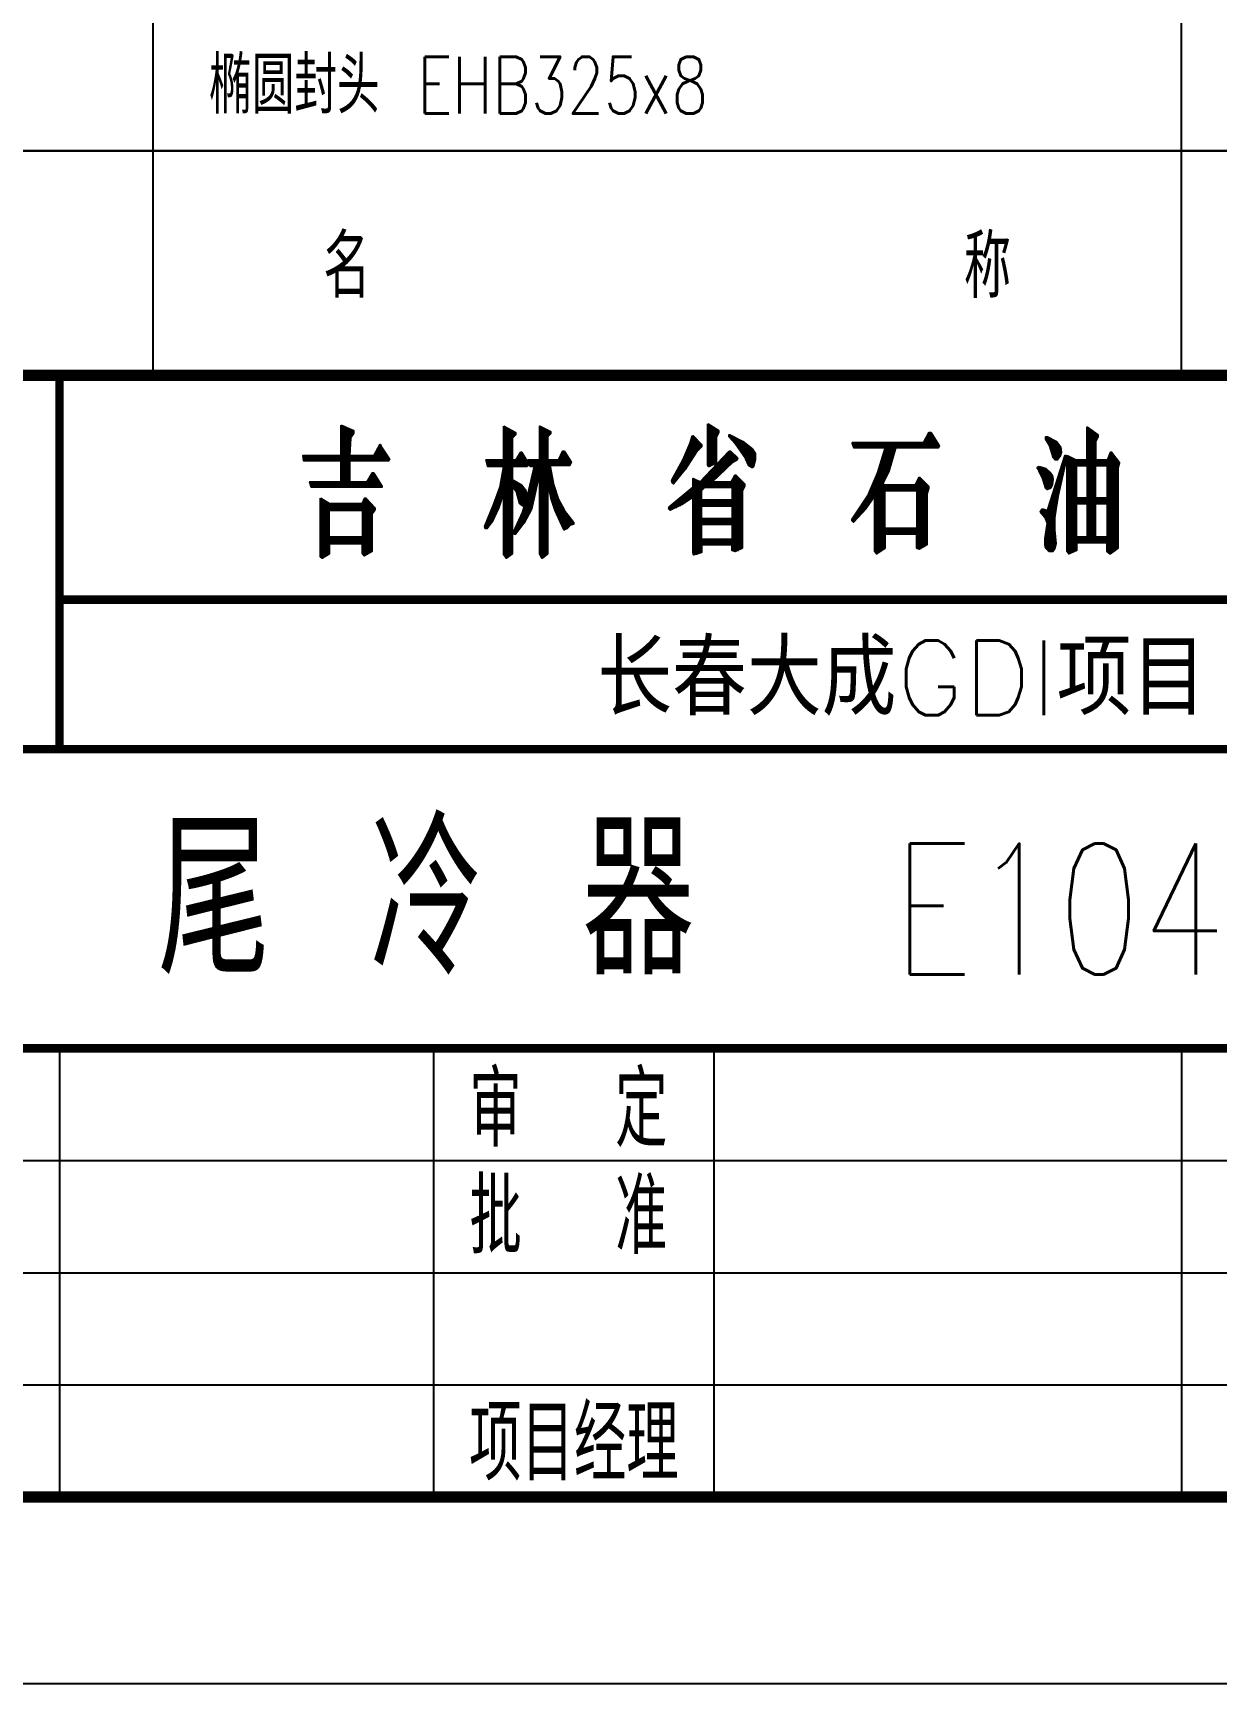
# Model space of a CAD drawing. Extents: x 2423 to 4272, y 1058 to 1658.
# Drawn here: x 3112.6 to 3175.9, y 1057.6 to 1145.9 of the extents above; entities that cross this region are included whole.
import ezdxf
from ezdxf.enums import TextEntityAlignment as Align

# ---------------------------------------------------------------- set-up
doc = ezdxf.new("R2010")
doc.units = 0
doc.header["$LTSCALE"] = 9
doc.header["$MEASUREMENT"] = 0
doc.layers.get('0').update_dxf_attribs({"linetype": 'CONTINUOUS'})
doc.layers.add('1', color=2, linetype='CONTINUOUS')
doc.layers.add('2', color=1, linetype='CONTINUOUS')
doc.styles.add('HZ', font='txt', dxfattribs={"width": 0.75, "bigfont": 'hztxt'})

# ---------------------------------------------------------------- blocks, each defined once
blk = doc.blocks.new('*X2')
at = {"color": 0}
for p, q in [((35204.5, -950), (35223.8, -950)), ((35204.5, -960), (35246.2, -960)), ((35204.5, -970), (35268.6, -970)), ((36074.2, -950), (36079.1, -950)), ((36074.2, -960), (36096.6, -960)), ((36074.2, -970), (36114.1, -970)), ((36266.1, -950), (36271.6, -950)), ((36266.1, -960), (36291.2, -960)), ((36266.1, -970), (36310.8, -970)), ((37164.5, -940), (37171.7, -940)), ((37164.5, -950), (37188.1, -950)), ((37164.5, -960), (37204.4, -960)), ((37164.5, -970), (37220.7, -970)), ((39193.9, -960), (39203.6, -960)), ((39193.9, -970), (39217.6, -970)), ((35204.5, -980), (35269.8, -980)), ((35204.5, -990), (35268.4, -990)), ((35204.5, -1000), (35261.4, -1000)), ((35204.5, -1010), (35254.4, -1010)), ((35204.5, -1020), (35253.1, -1020)), ((35204.5, -1030), (35252.6, -1030)), ((35204.5, -1040), (35252.2, -1040)), ((35204.5, -1050), (35251.8, -1050)), ((35410.7, -1050), (35415.2, -1050)), ((36074.2, -980), (36131.6, -980)), ((36074.2, -990), (36135.5, -990)), ((36074.2, -1000), (36129.7, -1000)), ((36074.2, -1010), (36120.4, -1010)), ((36074.2, -1020), (36119.1, -1020)), ((36074.2, -1030), (36119.1, -1030)), ((36074.2, -1040), (36119.1, -1040)), ((36074.2, -1050), (36119.1, -1050)), ((36266.1, -980), (36323.3, -980)), ((36266.1, -990), (36321.5, -990)), ((36266.1, -1000), (36312.1, -1000)), ((36266.1, -1010), (36307, -1010)), ((36266.1, -1020), (36307, -1020)), ((36266.1, -1030), (36307, -1030)), ((36266.1, -1040), (36307, -1040)), ((36266.1, -1050), (36307, -1050)), ((37066.6, -1050), (37131.8, -1050)), ((37070.7, -1040), (37125.6, -1040)), ((37073.7, -1030), (37116, -1030)), ((37076.7, -1020), (37106.4, -1020)), ((37079.7, -1010), (37096.8, -1010)), ((37082.7, -1000), (37087.1, -1000)), ((37164.5, -980), (37221.6, -980)), ((37164.5, -990), (37217.5, -990)), ((37164.5, -1000), (37212.3, -1000)), ((37164.5, -1010), (37209.4, -1010)), ((37164.5, -1020), (37209.4, -1020)), ((37164.5, -1030), (37209.4, -1030)), ((37164.5, -1040), (37209.4, -1040)), ((37164.5, -1050), (37209.4, -1050)), ((37278.8, -1000), (37295, -1000)), ((37282.9, -1010), (37314.8, -1010)), ((37292.3, -1020), (37334.7, -1020)), ((37301.6, -1030), (37353.6, -1030)), ((37310.9, -1040), (37365.6, -1040)), ((37318.1, -1050), (37377.6, -1050)), ((37938.4, -1040), (38393.9, -1040)), ((37942.6, -1050), (38400.3, -1050)), ((38322.6, -1030), (38387.5, -1030)), ((38328, -1020), (38381, -1020)), ((38333.5, -1010), (38374.6, -1010)), ((38338.9, -1000), (38368.2, -1000)), ((38344.4, -990), (38361.8, -990)), ((38973.4, -1010), (38990.9, -1010)), ((38975, -1020), (39011.9, -1020)), ((38980.8, -1030), (39031.3, -1030)), ((38986.7, -1040), (39038.3, -1040)), ((38992.5, -1050), (39045.3, -1050)), ((39193.9, -980), (39231.6, -980)), ((39193.9, -990), (39245.6, -990)), ((39193.9, -1000), (39251, -1000)), ((39193.9, -1010), (39248.7, -1010)), ((39193.9, -1020), (39243.4, -1020)), ((39193.9, -1030), (39238.8, -1030)), ((39193.9, -1040), (39238.8, -1040)), ((39193.9, -1050), (39238.8, -1050)), ((35001, -1110), (35453.9, -1110)), ((35002.4, -1120), (35460.3, -1120)), ((35003.8, -1130), (35459, -1130)), ((35204.5, -1060), (35251.3, -1060)), ((35204.5, -1070), (35250.9, -1070)), ((35204.5, -1080), (35250.5, -1080)), ((35204.5, -1090), (35250, -1090)), ((35204.5, -1100), (35249.6, -1100)), ((35204.5, -1140), (35249.4, -1140)), ((35382.7, -1100), (35447.5, -1100)), ((35388.3, -1090), (35441, -1090)), ((35393.9, -1080), (35434.6, -1080)), ((35399.5, -1070), (35428.2, -1070)), ((35405.1, -1060), (35421.8, -1060)), ((35980.7, -1130), (36194.7, -1130)), ((35983.1, -1140), (36433.4, -1140)), ((36074.2, -1060), (36119.1, -1060)), ((36074.2, -1070), (36119.1, -1070)), ((36074.2, -1080), (36119.1, -1080)), ((36074.2, -1090), (36119.1, -1090)), ((36074.2, -1100), (36119.1, -1100)), ((36074.2, -1110), (36119.1, -1110)), ((36074.2, -1120), (36119.1, -1120)), ((36144.4, -1120), (36188.5, -1120)), ((36150.4, -1110), (36182.3, -1110)), ((36156.4, -1100), (36176.1, -1100)), ((36162.4, -1090), (36169.9, -1090)), ((36204.2, -1130), (36427.4, -1130)), ((36266.1, -1060), (36307, -1060)), ((36266.1, -1070), (36307, -1070)), ((36266.1, -1080), (36307, -1080)), ((36266.1, -1090), (36307, -1090)), ((36266.1, -1100), (36307, -1100)), ((36266.1, -1110), (36307, -1110)), ((36266.1, -1120), (36307, -1120)), ((36371.7, -1120), (36421.1, -1120)), ((36376.1, -1110), (36414.8, -1110)), ((36380.5, -1100), (36408.5, -1100)), ((36384.8, -1090), (36402.2, -1090)), ((37027.2, -1140), (37068.6, -1140)), ((37032.7, -1130), (37075.1, -1130)), ((37037.2, -1120), (37081.7, -1120)), ((37041.4, -1110), (37088.2, -1110)), ((37045.6, -1100), (37094.8, -1100)), ((37049.8, -1090), (37101.4, -1090)), ((37054, -1080), (37110.3, -1080)), ((37058.2, -1070), (37120.1, -1070)), ((37062.4, -1060), (37129.9, -1060)), ((37164.5, -1060), (37209.4, -1060)), ((37164.5, -1070), (37209.4, -1070)), ((37164.5, -1080), (37209.4, -1080)), ((37164.5, -1090), (37209.4, -1090)), ((37164.5, -1100), (37209.4, -1100)), ((37164.5, -1110), (37209.4, -1110)), ((37164.5, -1120), (37209.4, -1120)), ((37164.5, -1130), (37209.4, -1130)), ((37164.5, -1140), (37209.4, -1140)), ((37223.1, -1140), (37298.9, -1140)), ((37232.6, -1130), (37316.2, -1130)), ((37242.1, -1120), (37322.4, -1120)), ((37251.6, -1110), (37317, -1110)), ((37261.1, -1100), (37306.5, -1100)), ((37270.6, -1090), (37296, -1090)), ((37325.1, -1060), (37389.6, -1060)), ((37332.1, -1070), (37401.5, -1070)), ((37339.1, -1080), (37408.5, -1080)), ((37346.1, -1090), (37415.5, -1090)), ((37353.1, -1100), (37417.6, -1100)), ((37360.1, -1110), (37417.6, -1110)), ((37367.1, -1120), (37417.6, -1120)), ((37372.3, -1130), (37417.2, -1130)), ((37376.9, -1140), (37414.8, -1140)), ((37946.8, -1060), (38399, -1060)), ((38092.7, -1140), (38146.1, -1140)), ((38095.7, -1130), (38149.1, -1130)), ((38098.8, -1120), (38152.1, -1120)), ((38101.8, -1110), (38155.1, -1110)), ((38104.9, -1100), (38158.1, -1100)), ((38107.9, -1090), (38161.1, -1090)), ((38111, -1080), (38164.1, -1080)), ((38114, -1070), (38167.1, -1070)), ((38996.1, -1060), (39051.2, -1060)), ((38999.1, -1070), (39052.6, -1070)), ((39002.1, -1080), (39054, -1080)), ((39005.1, -1090), (39054.1, -1090)), ((39008.5, -1100), (39050.6, -1100)), ((39012, -1110), (39047.1, -1110)), ((39016.7, -1120), (39040.3, -1120)), ((39064.4, -1140), (39078.3, -1140)), ((39067.5, -1130), (39080.5, -1130)), ((39070.6, -1120), (39082.8, -1120)), ((39073.8, -1110), (39081.4, -1110)), ((39087.7, -1110), (39097.9, -1110)), ((39087.7, -1120), (39117.1, -1120)), ((39087.7, -1130), (39357.8, -1130)), ((39087.7, -1140), (39365.4, -1140)), ((39193.9, -1060), (39238.8, -1060)), ((39193.9, -1070), (39238.8, -1070)), ((39193.9, -1080), (39238.8, -1080)), ((39193.9, -1090), (39238.8, -1090)), ((39193.9, -1100), (39238.8, -1100)), ((39193.9, -1110), (39238.8, -1110)), ((39193.9, -1120), (39238.8, -1120)), ((39307.3, -1120), (39350, -1120)), ((39311.3, -1110), (39342.3, -1110)), ((39315.3, -1100), (39334.5, -1100)), ((39319.3, -1090), (39326.7, -1090)), ((35204.5, -1150), (35249.4, -1150)), ((35204.5, -1160), (35249.4, -1160)), ((35204.5, -1170), (35249.4, -1170)), ((35204.5, -1180), (35249.4, -1180)), ((35204.5, -1190), (35249.4, -1190)), ((35204.5, -1200), (35249.4, -1200)), ((35204.5, -1210), (35249.4, -1210)), ((35204.5, -1220), (35249.4, -1220)), ((35204.5, -1230), (35249.4, -1230)), ((35352.3, -1230), (35396.5, -1230)), ((35358.4, -1220), (35390, -1220)), ((35364.5, -1210), (35383.6, -1210)), ((35370.7, -1200), (35377.2, -1200)), ((35985.4, -1150), (36428.7, -1150)), ((35987.7, -1160), (36198.8, -1160)), ((36061.9, -1230), (36119.1, -1230)), ((36063.7, -1220), (36119.1, -1220)), ((36065.6, -1210), (36119.1, -1210)), ((36067.4, -1200), (36119.1, -1200)), ((36069.2, -1190), (36119.1, -1190)), ((36071.1, -1180), (36119.1, -1180)), ((36072.9, -1170), (36119.1, -1170)), ((36213.9, -1160), (36319.7, -1160)), ((36222.5, -1230), (36257, -1230)), ((36224.8, -1220), (36259.1, -1220)), ((36227, -1210), (36261.2, -1210)), ((36229.3, -1200), (36263.3, -1200)), ((36231.5, -1190), (36265.4, -1190)), ((36233.7, -1180), (36323.6, -1180)), ((36236, -1170), (36321.7, -1170)), ((36266.1, -1190), (36325.6, -1190)), ((36266.1, -1200), (36327.5, -1200)), ((36266.1, -1210), (36329.5, -1210)), ((36266.1, -1220), (36331.4, -1220)), ((36266.1, -1230), (36333.4, -1230)), ((36977.4, -1230), (37002, -1230)), ((36983, -1220), (37010.1, -1220)), ((36988.5, -1210), (37018.2, -1210)), ((36994, -1200), (37026.2, -1200)), ((36999.5, -1190), (37034.3, -1190)), ((37005.1, -1180), (37042.3, -1180)), ((37010.6, -1170), (37048.9, -1170)), ((37016.1, -1160), (37055.4, -1160)), ((37021.7, -1150), (37062, -1150)), ((37086.9, -1230), (37092.7, -1230)), ((37137.6, -1230), (37204.4, -1230)), ((37147.1, -1220), (37214.9, -1220)), ((37156.6, -1210), (37225.4, -1210)), ((37164.5, -1150), (37200, -1150)), ((37166.1, -1200), (37235.9, -1200)), ((37168.4, -1160), (37179, -1160)), ((37175.6, -1190), (37246.4, -1190)), ((37185.1, -1180), (37256.9, -1180)), ((37194.6, -1170), (37267.4, -1170)), ((37204.1, -1160), (37277.9, -1160)), ((37213.6, -1150), (37288.4, -1150)), ((37299.6, -1230), (37335.1, -1230)), ((37305.5, -1220), (37325.4, -1220)), ((37311.3, -1210), (37315.8, -1210)), ((37381.6, -1150), (37412.5, -1150)), ((37388.9, -1160), (37410.2, -1160)), ((38060.9, -1230), (38111.8, -1230)), ((38065.3, -1220), (38116.5, -1220)), ((38069.8, -1210), (38121.2, -1210)), ((38074.2, -1200), (38125.8, -1200)), ((38077.5, -1190), (38130.5, -1190)), ((38080.5, -1180), (38134.1, -1180)), ((38083.6, -1170), (38137.1, -1170)), ((38086.6, -1160), (38140.1, -1160)), ((38089.7, -1150), (38143.1, -1150)), ((38291.2, -1230), (38307.9, -1230)), ((38928.5, -1170), (38958.5, -1170)), ((38932.2, -1180), (38978.9, -1180)), ((38938.4, -1190), (38989.4, -1190)), ((38943.4, -1200), (38999.2, -1200)), ((38948.4, -1210), (39006.1, -1210)), ((38953.4, -1220), (39007.8, -1220)), ((38957.8, -1230), (39009.6, -1230)), ((39036.1, -1230), (39057.9, -1230)), ((39039.2, -1220), (39060.2, -1220)), ((39042.4, -1210), (39062.4, -1210)), ((39045.5, -1200), (39064.7, -1200)), ((39048.6, -1190), (39066.9, -1190)), ((39051.8, -1180), (39069.2, -1180)), ((39054.9, -1170), (39071.5, -1170)), ((39058.1, -1160), (39073.7, -1160)), ((39061.2, -1150), (39076, -1150)), ((39087.7, -1150), (39364.1, -1150)), ((39087.7, -1160), (39136.7, -1160)), ((39087.7, -1170), (39136.7, -1170)), ((39087.7, -1180), (39136.7, -1180)), ((39087.7, -1190), (39136.7, -1190)), ((39087.7, -1200), (39136.7, -1200)), ((39087.7, -1210), (39136.7, -1210)), ((39087.7, -1220), (39136.7, -1220)), ((39087.7, -1230), (39136.7, -1230)), ((39193.9, -1160), (39238.8, -1160)), ((39193.9, -1170), (39238.8, -1170)), ((39193.9, -1180), (39238.8, -1180)), ((39193.9, -1190), (39238.8, -1190)), ((39193.9, -1200), (39238.8, -1200)), ((39193.9, -1210), (39238.8, -1210)), ((39193.9, -1220), (39238.8, -1220)), ((39193.9, -1230), (39238.8, -1230)), ((39300, -1160), (39361.3, -1160)), ((39300, -1170), (39358.5, -1170)), ((39300, -1180), (39357.2, -1180)), ((39300, -1190), (39357.2, -1190)), ((39300, -1200), (39357.2, -1200)), ((39300, -1210), (39357.2, -1210)), ((39300, -1220), (39357.2, -1220)), ((39300, -1230), (39357.2, -1230)), ((35038.5, -1250), (35409.3, -1250)), ((35041.3, -1260), (35415.7, -1260)), ((35044.1, -1270), (35420.9, -1270)), ((35204.5, -1240), (35249.4, -1240)), ((35346.2, -1240), (35402.9, -1240)), ((36037.6, -1320), (36066.8, -1320)), ((36041.1, -1310), (36070, -1310)), ((36044.6, -1300), (36073.3, -1300)), ((36048.1, -1290), (36119.1, -1290)), ((36051.6, -1280), (36119.1, -1280)), ((36054.5, -1270), (36119.1, -1270)), ((36056.3, -1260), (36164.4, -1260)), ((36058.2, -1250), (36147.6, -1250)), ((36060, -1240), (36130.8, -1240)), ((36074.2, -1300), (36119.1, -1300)), ((36074.2, -1310), (36119.1, -1310)), ((36074.2, -1320), (36119.1, -1320)), ((36120.5, -1270), (36174.9, -1270)), ((36127.5, -1280), (36183.7, -1280)), ((36134.5, -1290), (36189.6, -1290)), ((36141.5, -1300), (36191.9, -1300)), ((36145.6, -1310), (36194.2, -1310)), ((36148.4, -1320), (36196.6, -1320)), ((36201.7, -1320), (36237.7, -1320)), ((36204.5, -1310), (36240, -1310)), ((36206.9, -1300), (36242.3, -1300)), ((36209.1, -1290), (36244.4, -1290)), ((36211.3, -1280), (36246.5, -1280)), ((36213.6, -1270), (36248.6, -1270)), ((36215.8, -1260), (36250.7, -1260)), ((36218.1, -1250), (36252.8, -1250)), ((36220.3, -1240), (36254.9, -1240)), ((36266.1, -1240), (36307, -1240)), ((36266.1, -1250), (36307, -1250)), ((36266.1, -1260), (36307, -1260)), ((36266.1, -1270), (36307, -1270)), ((36266.1, -1280), (36307, -1280)), ((36266.1, -1290), (36307, -1290)), ((36266.1, -1300), (36307, -1300)), ((36266.1, -1310), (36307, -1310)), ((36266.1, -1320), (36307, -1320)), ((36307.2, -1240), (36335.3, -1240)), ((36309.4, -1250), (36337.2, -1250)), ((36311.6, -1260), (36339.2, -1260)), ((36313.8, -1270), (36342.1, -1270)), ((36315.9, -1280), (36345.4, -1280)), ((36318.1, -1290), (36348.6, -1290)), ((36320.3, -1300), (36351.8, -1300)), ((36322.5, -1310), (36355.1, -1310)), ((36324.7, -1320), (36358.3, -1320)), ((36972.9, -1240), (36993.9, -1240)), ((36976.4, -1250), (36985.9, -1250)), ((37031.3, -1320), (37131.8, -1320)), ((37043.3, -1310), (37131.8, -1310)), ((37055.4, -1300), (37131.8, -1300)), ((37067.4, -1290), (37133.1, -1290)), ((37079.5, -1280), (37142.4, -1280)), ((37086.9, -1240), (37113.7, -1240)), ((37086.9, -1250), (37354.3, -1250)), ((37086.9, -1260), (37360.5, -1260)), ((37086.9, -1270), (37359.4, -1270)), ((37128.1, -1240), (37193.9, -1240)), ((37293.8, -1240), (37344.7, -1240)), ((37295.1, -1280), (37354.2, -1280)), ((37295.1, -1290), (37348.9, -1290)), ((37295.1, -1300), (37348.2, -1300)), ((37295.1, -1310), (37348.2, -1310)), ((37295.1, -1320), (37348.2, -1320)), ((38018.6, -1320), (38111.8, -1320)), ((38025.3, -1310), (38111.8, -1310)), ((38030, -1300), (38111.8, -1300)), ((38034.4, -1290), (38341.7, -1290)), ((38038.8, -1280), (38344.5, -1280)), ((38043.2, -1270), (38344.5, -1270)), ((38047.6, -1260), (38107.1, -1260)), ((38052.1, -1250), (38102.5, -1250)), ((38056.5, -1240), (38107.2, -1240)), ((38276.2, -1260), (38336.8, -1260)), ((38281.2, -1250), (38327.2, -1250)), ((38283.3, -1300), (38338.9, -1300)), ((38283.3, -1310), (38336.4, -1310)), ((38283.3, -1320), (38336.4, -1320)), ((38286.2, -1240), (38317.5, -1240)), ((38960.6, -1240), (39009.1, -1240)), ((38963.4, -1250), (39007.7, -1250)), ((38966.5, -1260), (39006.3, -1260)), ((38970, -1270), (39002.4, -1270)), ((38973.8, -1280), (38997.1, -1280)), ((39007.8, -1320), (39037.8, -1320)), ((39010.9, -1310), (39039.8, -1310)), ((39014.1, -1300), (39042, -1300)), ((39017.2, -1290), (39044.3, -1290)), ((39020.4, -1280), (39046.6, -1280)), ((39023.5, -1270), (39048.8, -1270)), ((39026.6, -1260), (39051.1, -1260)), ((39029.8, -1250), (39053.4, -1250)), ((39032.9, -1240), (39055.6, -1240)), ((39087.7, -1240), (39136.7, -1240)), ((39087.7, -1250), (39136.7, -1250)), ((39087.7, -1260), (39136.7, -1260)), ((39087.7, -1270), (39136.7, -1270)), ((39087.7, -1280), (39136.7, -1280)), ((39087.7, -1290), (39136.7, -1290)), ((39087.7, -1300), (39136.7, -1300)), ((39087.7, -1310), (39136.7, -1310)), ((39087.7, -1320), (39136.7, -1320)), ((39193.9, -1240), (39238.8, -1240)), ((39193.9, -1250), (39238.8, -1250)), ((39193.9, -1260), (39238.8, -1260)), ((39193.9, -1270), (39238.8, -1270)), ((39193.9, -1280), (39238.8, -1280)), ((39193.9, -1290), (39238.8, -1290)), ((39193.9, -1300), (39238.8, -1300)), ((39193.9, -1310), (39238.8, -1310)), ((39193.9, -1320), (39238.8, -1320)), ((39300, -1240), (39357.2, -1240)), ((39300, -1250), (39357.2, -1250)), ((39300, -1260), (39357.2, -1260)), ((39300, -1270), (39357.2, -1270)), ((39300, -1280), (39357.2, -1280)), ((39300, -1290), (39357.2, -1290)), ((39300, -1300), (39357.2, -1300)), ((39300, -1310), (39357.2, -1310)), ((39300, -1320), (39357.2, -1320)), ((35094.2, -1340), (35106.2, -1340)), ((35094.2, -1350), (35121.6, -1350)), ((35094.2, -1360), (35137, -1360)), ((35094.2, -1370), (35370.4, -1370)), ((35094.2, -1380), (35379.7, -1380)), ((35094.2, -1390), (35384.1, -1390)), ((35094.2, -1400), (35139.1, -1400)), ((35094.2, -1410), (35139.1, -1410)), ((35318.8, -1400), (35381.6, -1400)), ((35318.8, -1410), (35374.6, -1410)), ((35319.4, -1360), (35361.1, -1360)), ((35323.6, -1350), (35351.7, -1350)), ((35327.8, -1340), (35342.4, -1340)), ((36003.1, -1410), (36033.4, -1410)), ((36007.3, -1400), (36038.2, -1400)), ((36011.5, -1390), (36043.1, -1390)), ((36015.7, -1380), (36047.2, -1380)), ((36019.9, -1370), (36050.4, -1370)), ((36023.6, -1360), (36053.7, -1360)), ((36027.1, -1350), (36057, -1350)), ((36030.6, -1340), (36060.2, -1340)), ((36034.1, -1330), (36063.5, -1330)), ((36074.2, -1330), (36119.1, -1330)), ((36074.2, -1340), (36119.1, -1340)), ((36074.2, -1350), (36119.1, -1350)), ((36074.2, -1360), (36119.1, -1360)), ((36074.2, -1370), (36119.1, -1370)), ((36074.2, -1380), (36119.1, -1380)), ((36074.2, -1390), (36119.1, -1390)), ((36074.2, -1400), (36119.1, -1400)), ((36074.2, -1410), (36119.1, -1410)), ((36151.2, -1330), (36196.7, -1330)), ((36154, -1340), (36195.9, -1340)), ((36156.8, -1350), (36191.7, -1350)), ((36159.6, -1360), (36187.5, -1360)), ((36172, -1370), (36180.5, -1370)), ((36175.4, -1410), (36210.7, -1410)), ((36178.6, -1400), (36216.1, -1400)), ((36181.5, -1390), (36221.3, -1390)), ((36184.4, -1380), (36223.7, -1380)), ((36187.3, -1370), (36226, -1370)), ((36190.1, -1360), (36228.3, -1360)), ((36193, -1350), (36230.7, -1350)), ((36195.9, -1340), (36233, -1340)), ((36198.8, -1330), (36235.3, -1330)), ((36266.1, -1330), (36307, -1330)), ((36266.1, -1340), (36307, -1340)), ((36266.1, -1350), (36307, -1350)), ((36266.1, -1360), (36307, -1360)), ((36266.1, -1370), (36307, -1370)), ((36266.1, -1380), (36307, -1380)), ((36266.1, -1390), (36307, -1390)), ((36266.1, -1400), (36307, -1400)), ((36266.1, -1410), (36307, -1410)), ((36326.9, -1330), (36361.5, -1330)), ((36329.8, -1340), (36365.2, -1340)), ((36333, -1350), (36370.8, -1350)), ((36336.2, -1360), (36376.4, -1360)), ((36339.4, -1370), (36382, -1370)), ((36342.6, -1380), (36387.6, -1380)), ((36345.8, -1390), (36393.2, -1390)), ((36349.5, -1400), (36399.6, -1400)), ((36354.1, -1410), (36407.2, -1410)), ((36956.4, -1390), (36977.8, -1390)), ((36959.9, -1380), (36998.8, -1380)), ((36971, -1370), (37019.8, -1370)), ((36983, -1360), (37036.4, -1360)), ((36995.1, -1350), (37051.4, -1350)), ((37007.2, -1340), (37066.4, -1340)), ((37019.2, -1330), (37081.4, -1330)), ((37086.9, -1330), (37131.8, -1330)), ((37086.9, -1340), (37131.8, -1340)), ((37086.9, -1350), (37348.2, -1350)), ((37086.9, -1360), (37348.2, -1360)), ((37086.9, -1370), (37348.2, -1370)), ((37086.9, -1380), (37131.8, -1380)), ((37086.9, -1390), (37131.8, -1390)), ((37086.9, -1400), (37131.8, -1400)), ((37086.9, -1410), (37131.8, -1410)), ((37295.1, -1330), (37348.2, -1330)), ((37295.1, -1340), (37348.2, -1340)), ((37295.1, -1380), (37348.2, -1380)), ((37295.1, -1390), (37348.2, -1390)), ((37295.1, -1400), (37348.2, -1400)), ((37295.1, -1410), (37348.2, -1410)), ((37958.3, -1410), (37991.5, -1410)), ((37965, -1400), (38000.9, -1400)), ((37971.7, -1390), (38010.1, -1390)), ((37978.4, -1380), (38017.1, -1380)), ((37985.1, -1370), (38024.1, -1370)), ((37991.8, -1360), (38031.1, -1360)), ((37998.5, -1350), (38038.1, -1350)), ((38005.2, -1340), (38045.1, -1340)), ((38011.9, -1330), (38052.1, -1330)), ((38058.7, -1330), (38111.8, -1330)), ((38058.7, -1340), (38111.8, -1340)), ((38058.7, -1350), (38111.8, -1350)), ((38058.7, -1360), (38111.8, -1360)), ((38058.7, -1370), (38111.8, -1370)), ((38058.7, -1380), (38111.8, -1380)), ((38058.7, -1390), (38111.8, -1390)), ((38058.7, -1400), (38111.8, -1400)), ((38058.7, -1410), (38111.8, -1410)), ((38283.3, -1330), (38336.4, -1330)), ((38283.3, -1340), (38336.4, -1340)), ((38283.3, -1350), (38336.4, -1350)), ((38283.3, -1360), (38336.4, -1360)), ((38283.3, -1370), (38336.4, -1370)), ((38283.3, -1380), (38336.4, -1380)), ((38283.3, -1390), (38336.4, -1390)), ((38283.3, -1400), (38336.4, -1400)), ((38283.3, -1410), (38336.4, -1410)), ((38946.3, -1400), (39024.8, -1400)), ((38947.5, -1410), (39023, -1410)), ((38985.8, -1390), (39026.5, -1390)), ((38988.9, -1380), (39028.2, -1380)), ((38992.1, -1370), (39029.8, -1370)), ((38995.2, -1360), (39031.4, -1360)), ((38998.4, -1350), (39033, -1350)), ((39001.5, -1340), (39034.6, -1340)), ((39004.6, -1330), (39036.2, -1330)), ((39087.7, -1330), (39136.7, -1330)), ((39087.7, -1340), (39357.2, -1340)), ((39087.7, -1350), (39357.2, -1350)), ((39087.7, -1360), (39357.2, -1360)), ((39087.7, -1370), (39136.7, -1370)), ((39087.7, -1380), (39136.7, -1380)), ((39087.7, -1390), (39136.7, -1390)), ((39087.7, -1400), (39136.7, -1400)), ((39087.7, -1410), (39136.7, -1410)), ((39193.9, -1330), (39238.8, -1330)), ((39193.9, -1370), (39238.8, -1370)), ((39193.9, -1380), (39238.8, -1380)), ((39193.9, -1390), (39238.8, -1390)), ((39193.9, -1400), (39238.8, -1400)), ((39193.9, -1410), (39238.8, -1410)), ((39300, -1330), (39357.2, -1330)), ((39300, -1370), (39357.2, -1370)), ((39300, -1380), (39357.2, -1380)), ((39300, -1390), (39357.2, -1390)), ((39300, -1400), (39357.2, -1400)), ((39300, -1410), (39357.2, -1410)), ((35094.2, -1420), (35139.1, -1420)), ((35094.2, -1430), (35139.1, -1430)), ((35094.2, -1440), (35139.1, -1440)), ((35094.2, -1450), (35139.1, -1450)), ((35094.2, -1460), (35139.1, -1460)), ((35094.2, -1470), (35139.1, -1470)), ((35094.2, -1480), (35139.1, -1480)), ((35094.2, -1490), (35139.1, -1490)), ((35094.2, -1500), (35139.1, -1500)), ((35318.8, -1420), (35367.8, -1420)), ((35318.8, -1430), (35367.8, -1430)), ((35318.8, -1440), (35367.8, -1440)), ((35318.8, -1450), (35367.8, -1450)), ((35318.8, -1460), (35367.8, -1460)), ((35318.8, -1470), (35367.8, -1470)), ((35318.8, -1480), (35367.8, -1480)), ((35318.8, -1490), (35367.8, -1490)), ((35318.8, -1500), (35367.8, -1500)), ((35973.7, -1480), (35995.3, -1480)), ((35974.3, -1490), (35988.3, -1490)), ((35977.9, -1470), (36002.3, -1470)), ((35982.1, -1460), (36009.1, -1460)), ((35986.3, -1450), (36014, -1450)), ((35990.5, -1440), (36018.8, -1440)), ((35994.7, -1430), (36023.7, -1430)), ((35998.9, -1420), (36028.5, -1420)), ((36074.2, -1420), (36119.1, -1420)), ((36074.2, -1430), (36119.1, -1430)), ((36074.2, -1440), (36119.1, -1440)), ((36074.2, -1450), (36119.1, -1450)), ((36074.2, -1460), (36119.1, -1460)), ((36074.2, -1470), (36119.1, -1470)), ((36074.2, -1480), (36119.1, -1480)), ((36074.2, -1490), (36119.1, -1490)), ((36074.2, -1500), (36119.1, -1500)), ((36133.4, -1500), (36154.5, -1500)), ((36138, -1490), (36162.2, -1490)), ((36142.7, -1480), (36169.9, -1480)), ((36147.4, -1470), (36177.6, -1470)), ((36152, -1460), (36183.8, -1460)), ((36156.7, -1450), (36189.2, -1450)), ((36161.4, -1440), (36194.6, -1440)), ((36166, -1430), (36200, -1430)), ((36170.7, -1420), (36205.3, -1420)), ((36266.1, -1420), (36307, -1420)), ((36266.1, -1430), (36307, -1430)), ((36266.1, -1440), (36307, -1440)), ((36266.1, -1450), (36307, -1450)), ((36266.1, -1460), (36307, -1460)), ((36266.1, -1470), (36307, -1470)), ((36266.1, -1480), (36307, -1480)), ((36266.1, -1490), (36307, -1490)), ((36266.1, -1500), (36307, -1500)), ((36358.8, -1420), (36414.8, -1420)), ((36363.5, -1430), (36422.5, -1430)), ((36368.1, -1440), (36430.1, -1440)), ((36372.8, -1450), (36437.7, -1450)), ((36377.5, -1460), (36445.4, -1460)), ((36382.1, -1470), (36445.8, -1470)), ((36386.8, -1480), (36427.6, -1480)), ((36391.5, -1490), (36418.3, -1490)), ((36396.1, -1500), (36400.6, -1500)), ((37086.9, -1420), (37131.8, -1420)), ((37086.9, -1430), (37131.8, -1430)), ((37086.9, -1440), (37131.8, -1440)), ((37086.9, -1450), (37348.2, -1450)), ((37086.9, -1460), (37348.2, -1460)), ((37086.9, -1470), (37348.2, -1470)), ((37086.9, -1480), (37131.8, -1480)), ((37086.9, -1490), (37131.8, -1490)), ((37086.9, -1500), (37131.8, -1500)), ((37295.1, -1420), (37348.2, -1420)), ((37295.1, -1430), (37348.2, -1430)), ((37295.1, -1440), (37348.2, -1440)), ((37295.1, -1480), (37348.2, -1480)), ((37295.1, -1490), (37348.2, -1490)), ((37295.1, -1500), (37348.2, -1500)), ((37936.2, -1450), (37954.2, -1450)), ((37938.2, -1440), (37963.5, -1440)), ((37943.6, -1460), (37944.9, -1460)), ((37944.9, -1430), (37972.9, -1430)), ((37951.6, -1420), (37982.2, -1420)), ((38058.7, -1420), (38111.8, -1420)), ((38058.7, -1430), (38111.8, -1430)), ((38058.7, -1440), (38111.8, -1440)), ((38058.7, -1450), (38111.8, -1450)), ((38058.7, -1460), (38111.8, -1460)), ((38058.7, -1470), (38111.8, -1470)), ((38058.7, -1480), (38111.8, -1480)), ((38058.7, -1490), (38111.8, -1490)), ((38058.7, -1500), (38336.4, -1500)), ((38283.3, -1420), (38336.4, -1420)), ((38283.3, -1430), (38336.4, -1430)), ((38283.3, -1440), (38336.4, -1440)), ((38283.3, -1450), (38336.4, -1450)), ((38283.3, -1460), (38336.4, -1460)), ((38283.3, -1470), (38336.4, -1470)), ((38283.3, -1480), (38336.4, -1480)), ((38283.3, -1490), (38336.4, -1490)), ((38954, -1420), (39021.3, -1420)), ((38962.4, -1430), (39019.5, -1430)), ((38970.8, -1440), (39018.3, -1440)), ((38975.8, -1450), (39018.3, -1450)), ((38976.5, -1500), (39018.3, -1500)), ((38978, -1490), (39018.3, -1490)), ((38979.3, -1460), (39018.3, -1460)), ((38979.5, -1480), (39018.3, -1480)), ((38981, -1470), (39018.3, -1470)), ((39087.7, -1420), (39136.7, -1420)), ((39087.7, -1430), (39136.7, -1430)), ((39087.7, -1440), (39136.7, -1440)), ((39087.7, -1450), (39136.7, -1450)), ((39087.7, -1460), (39136.7, -1460)), ((39087.7, -1470), (39136.7, -1470)), ((39087.7, -1480), (39136.7, -1480)), ((39087.7, -1490), (39136.7, -1490)), ((39087.7, -1500), (39136.7, -1500)), ((39193.9, -1420), (39238.8, -1420)), ((39193.9, -1430), (39238.8, -1430)), ((39193.9, -1440), (39238.8, -1440)), ((39193.9, -1450), (39238.8, -1450)), ((39193.9, -1460), (39238.8, -1460)), ((39193.9, -1470), (39238.8, -1470)), ((39193.9, -1480), (39238.8, -1480)), ((39193.9, -1490), (39238.8, -1490)), ((39193.9, -1500), (39238.8, -1500)), ((39300, -1420), (39357.2, -1420)), ((39300, -1430), (39357.2, -1430)), ((39300, -1440), (39357.2, -1440)), ((39300, -1450), (39357.2, -1450)), ((39300, -1460), (39357.2, -1460)), ((39300, -1470), (39357.2, -1470)), ((39300, -1480), (39357.2, -1480)), ((39300, -1490), (39357.2, -1490)), ((39300, -1500), (39357.2, -1500)), ((35094.2, -1510), (35139.1, -1510)), ((35094.2, -1520), (35139.1, -1520)), ((35094.2, -1530), (35139.1, -1530)), ((35094.2, -1540), (35139.1, -1540)), ((35094.2, -1550), (35367.8, -1550)), ((35094.2, -1560), (35367.8, -1560)), ((35094.2, -1570), (35367.8, -1570)), ((35094.2, -1580), (35139.1, -1580)), ((35318.8, -1510), (35367.8, -1510)), ((35318.8, -1520), (35367.8, -1520)), ((35318.8, -1530), (35367.8, -1530)), ((35318.8, -1540), (35367.8, -1540)), ((35318.8, -1580), (35367.8, -1580)), ((36074.2, -1510), (36119.1, -1510)), ((36074.2, -1520), (36119.1, -1520)), ((36074.2, -1530), (36119.1, -1530)), ((36074.2, -1540), (36119.1, -1540)), ((36074.2, -1550), (36119.1, -1550)), ((36074.2, -1560), (36119.1, -1560)), ((36074.2, -1570), (36119.1, -1570)), ((36074.2, -1580), (36119.1, -1580)), ((36128.7, -1510), (36146.8, -1510)), ((36129.7, -1520), (36139.1, -1520)), ((36266.1, -1510), (36307, -1510)), ((36266.1, -1520), (36307, -1520)), ((36266.1, -1530), (36307, -1530)), ((36266.1, -1540), (36307, -1540)), ((36266.1, -1550), (36307, -1550)), ((36266.1, -1560), (36307, -1560)), ((36266.1, -1570), (36307, -1570)), ((36266.1, -1580), (36307, -1580)), ((37086.9, -1510), (37131.8, -1510)), ((37086.9, -1520), (37131.8, -1520)), ((37086.9, -1530), (37131.8, -1530)), ((37086.9, -1540), (37131.8, -1540)), ((37086.9, -1550), (37131.8, -1550)), ((37086.9, -1560), (37348.2, -1560)), ((37086.9, -1570), (37348.2, -1570)), ((37086.9, -1580), (37348.2, -1580)), ((37295.1, -1510), (37348.2, -1510)), ((37295.1, -1520), (37348.2, -1520)), ((37295.1, -1530), (37348.2, -1530)), ((37295.1, -1540), (37348.2, -1540)), ((37295.1, -1550), (37348.2, -1550)), ((38058.7, -1510), (38336.4, -1510)), ((38058.7, -1520), (38336.4, -1520)), ((38058.7, -1530), (38111.8, -1530)), ((38058.7, -1540), (38111.8, -1540)), ((38058.7, -1550), (38111.8, -1550)), ((38058.7, -1560), (38111.8, -1560)), ((38058.7, -1570), (38111.8, -1570)), ((38058.7, -1580), (38111.8, -1580)), ((38283.3, -1530), (38336.4, -1530)), ((38283.3, -1540), (38336.4, -1540)), ((38283.3, -1550), (38336.4, -1550)), ((38283.3, -1560), (38336.4, -1560)), ((38283.3, -1570), (38336.4, -1570)), ((38283.3, -1580), (38336.4, -1580)), ((38969.3, -1550), (39023.5, -1550)), ((38969.3, -1560), (39024.6, -1560)), ((38969.3, -1570), (39025.7, -1570)), ((38969.3, -1580), (39025.7, -1580)), ((38970.5, -1540), (39022.4, -1540)), ((38972, -1530), (39021.4, -1530)), ((38973.5, -1520), (39020.3, -1520)), ((38975, -1510), (39019.2, -1510)), ((39087.7, -1510), (39136.7, -1510)), ((39087.7, -1520), (39136.7, -1520)), ((39087.7, -1530), (39136.7, -1530)), ((39087.7, -1540), (39136.7, -1540)), ((39087.7, -1550), (39357.2, -1550)), ((39087.7, -1560), (39357.2, -1560)), ((39087.7, -1570), (39357.2, -1570)), ((39087.7, -1580), (39136.7, -1580)), ((39193.9, -1510), (39238.8, -1510)), ((39193.9, -1520), (39238.8, -1520)), ((39193.9, -1530), (39238.8, -1530)), ((39193.9, -1540), (39238.8, -1540)), ((39300, -1510), (39357.2, -1510)), ((39300, -1520), (39357.2, -1520)), ((39300, -1530), (39357.2, -1530)), ((39300, -1540), (39357.2, -1540)), ((39300, -1580), (39357.2, -1580)), ((35094.2, -1590), (35139.1, -1590)), ((35094.2, -1600), (35139.1, -1600)), ((35094.2, -1610), (35139.1, -1610)), ((35094.2, -1620), (35139.1, -1620)), ((35094.2, -1630), (35138.7, -1630)), ((35094.2, -1640), (35122.9, -1640)), ((35098.1, -1650), (35107.2, -1650)), ((35318.8, -1590), (35367.8, -1590)), ((35318.8, -1600), (35367.8, -1600)), ((35318.8, -1610), (35367.8, -1610)), ((35318.8, -1620), (35364.4, -1620)), ((35319, -1630), (35346.9, -1630)), ((35326, -1640), (35329.4, -1640)), ((36074.2, -1590), (36119.1, -1590)), ((36074.2, -1600), (36119.1, -1600)), ((36074.2, -1610), (36119.1, -1610)), ((36074.2, -1620), (36119.1, -1620)), ((36074.2, -1630), (36118.7, -1630)), ((36077.3, -1640), (36104.7, -1640)), ((36084.3, -1650), (36090.7, -1650)), ((36266.1, -1590), (36307, -1590)), ((36266.1, -1600), (36307, -1600)), ((36266.1, -1610), (36307, -1610)), ((36266.1, -1620), (36307, -1620)), ((36266.3, -1630), (36306.6, -1630)), ((36271.5, -1640), (36294.3, -1640)), ((36276.8, -1650), (36282.1, -1650)), ((37086.9, -1590), (37131.8, -1590)), ((37086.9, -1600), (37131.8, -1600)), ((37086.9, -1610), (37131.8, -1610)), ((37086.9, -1620), (37131.8, -1620)), ((37089, -1630), (37110.4, -1630)), ((37295.1, -1590), (37348.2, -1590)), ((37295.1, -1600), (37348.2, -1600)), ((37295.1, -1610), (37328.3, -1610)), ((38058.7, -1590), (38111.8, -1590)), ((38058.7, -1600), (38111.8, -1600)), ((38058.7, -1610), (38097.2, -1610)), ((38060.1, -1620), (38081.8, -1620)), ((38283.3, -1590), (38324.2, -1590)), ((38283.3, -1600), (38306.7, -1600)), ((38970.9, -1590), (39022.9, -1590)), ((38973.2, -1600), (39020.1, -1600)), ((38982.2, -1610), (39015.8, -1610)), ((39087.7, -1590), (39136.7, -1590)), ((39087.7, -1600), (39136.7, -1600)), ((39087.7, -1610), (39136.7, -1610)), ((39089.1, -1620), (39118.5, -1620)), ((39300, -1590), (39357.2, -1590)), ((39300, -1600), (39357.2, -1600)), ((39300, -1610), (39344, -1610)), ((39302.8, -1620), (39330, -1620))]:
    blk.add_line(p, q, dxfattribs=at)

msp = doc.modelspace()

# ---------------------------------------------------------------- linework, layer by layer
at = {"layer": '1'}
for p, q in [((3119, 1139.552), (3119, 1223.552)), ((3174, 1139.552), (3174, 1223.552)), ((3074, 1139.552), (3254, 1139.552)), ((3254, 1139.552), (3074, 1139.552)), ((3119, 1127.552), (3119, 1139.552)), ((3174, 1127.552), (3174, 1139.552))]:
    msp.add_line(p, q, dxfattribs=at)
at = {"layer": '1', "color": 2}
for p, q in [((3114, 1091.78), (3114, 1067.552)), ((3134, 1091.78), (3134, 1067.552)), ((3149, 1091.78), (3149, 1067.552)), ((3174, 1091.78), (3174, 1067.552)), ((3074, 1085.552), (3254, 1085.552)), ((3074, 1079.552), (3254, 1079.552)), ((3074, 1073.552), (3194, 1073.552))]:
    msp.add_line(p, q, dxfattribs=at)
at = {"layer": '1'}
msp.add_lwpolyline([(2423, 1057.552), (2423, 1651.552), (3264, 1651.552), (3264, 1057.552)], close=True, dxfattribs=at)
at = {"layer": '1', "color": 2, "const_width": 0.45}
for points in [[(3114, 1107.552), (3114, 1127.552)], [(3254, 1115.552), (3114, 1115.552)], [(3254, 1107.552), (3074, 1107.552)], [(3254, 1091.552), (3074, 1091.552)]]:
    msp.add_lwpolyline(points, dxfattribs=at)
at = {"layer": '1', "color": 2}
for points in [[(3129.069, 1124.894), (3129.722, 1124.603), (3129.722, 1124.603), (3129.722, 1124.428), (3129.722, 1124.428), (3129.559, 1124.194), (3129.559, 1124.194), (3129.518, 1123.261), (3129.518, 1123.261), (3130.825, 1123.261), (3130.825, 1123.261), (3131.151, 1123.844), (3131.151, 1123.844), (3131.192, 1123.786), (3131.192, 1123.786), (3131.641, 1123.086), (3131.641, 1123.086), (3131.601, 1122.969), (3131.601, 1122.969), (3129.518, 1122.969), (3129.518, 1122.969), (3129.518, 1121.861), (3129.518, 1121.861), (3130.457, 1121.861), (3130.457, 1121.861), (3130.743, 1122.328), (3130.743, 1122.328), (3130.784, 1122.328), (3130.784, 1122.328), (3131.233, 1121.628), (3131.233, 1121.628), (3131.233, 1121.569), (3131.233, 1121.569), (3127.476, 1121.569), (3127.476, 1121.569), (3127.395, 1121.861), (3127.395, 1121.861), (3129.069, 1121.861), (3129.069, 1121.861), (3129.069, 1122.969), (3129.069, 1122.969), (3127.068, 1122.969), (3127.068, 1122.969), (3127.027, 1123.261), (3127.027, 1123.261), (3129.069, 1123.261), (3129.069, 1123.261), (3129.069, 1124.894)], [(3137.766, 1124.836), (3138.379, 1124.486), (3138.379, 1124.486), (3138.379, 1124.369), (3138.379, 1124.369), (3138.216, 1124.194), (3138.216, 1124.194), (3138.216, 1123.028), (3138.216, 1123.028), (3138.42, 1123.028), (3138.42, 1123.028), (3138.665, 1123.436), (3138.665, 1123.436), (3138.706, 1123.436), (3138.706, 1123.436), (3139.032, 1122.911), (3139.032, 1122.911), (3139.073, 1123.028), (3139.073, 1123.028), (3139.686, 1123.028), (3139.686, 1123.028), (3139.686, 1124.836), (3139.686, 1124.836), (3140.257, 1124.544), (3140.257, 1124.544), (3140.257, 1124.428), (3140.257, 1124.428), (3140.094, 1124.253), (3140.094, 1124.253), (3140.094, 1123.028), (3140.094, 1123.028), (3140.706, 1123.028), (3140.706, 1123.028), (3140.911, 1123.494), (3140.911, 1123.494), (3140.992, 1123.494), (3140.992, 1123.494), (3141.36, 1122.911), (3141.36, 1122.911), (3141.278, 1122.736), (3141.278, 1122.736), (3140.216, 1122.736), (3140.216, 1122.736), (3140.421, 1121.686), (3140.421, 1121.686), (3140.666, 1120.928), (3140.666, 1120.928), (3140.992, 1120.344), (3140.992, 1120.344), (3141.482, 1119.703), (3141.482, 1119.703), (3141.482, 1119.586), (3141.482, 1119.586), (3141.319, 1119.528), (3141.319, 1119.528), (3141.156, 1119.353), (3141.156, 1119.353), (3140.992, 1119.294), (3140.992, 1119.294), (3140.502, 1120.344), (3140.502, 1120.344), (3140.298, 1120.986), (3140.298, 1120.986), (3140.094, 1121.919), (3140.094, 1121.919), (3140.094, 1118.011), (3140.094, 1118.011), (3139.808, 1117.778), (3139.808, 1117.778), (3139.686, 1118.011), (3139.686, 1118.011), (3139.686, 1122.444), (3139.686, 1122.444), (3139.441, 1121.278), (3139.441, 1121.278), (3139.236, 1120.403), (3139.236, 1120.403), (3138.828, 1119.644), (3138.828, 1119.644), (3138.379, 1119.061), (3138.379, 1119.061), (3138.338, 1119.061), (3138.338, 1119.061), (3138.297, 1119.178), (3138.297, 1119.178), (3138.787, 1120.228), (3138.787, 1120.228), (3139.073, 1121.219), (3139.073, 1121.219), (3139.4, 1122.678), (3139.4, 1122.678), (3139.196, 1122.678), (3139.196, 1122.678), (3139.073, 1122.794), (3139.073, 1122.794), (3138.991, 1122.678), (3138.991, 1122.678), (3138.216, 1122.678), (3138.216, 1122.678), (3138.216, 1121.978), (3138.216, 1121.978), (3138.706, 1121.686), (3138.706, 1121.686), (3138.91, 1121.453), (3138.91, 1121.453), (3138.991, 1121.103), (3138.991, 1121.103), (3138.991, 1120.928), (3138.991, 1120.928), (3138.869, 1120.636), (3138.869, 1120.636), (3138.787, 1120.578), (3138.787, 1120.578), (3138.624, 1120.694), (3138.624, 1120.694), (3138.461, 1121.278), (3138.461, 1121.278), (3138.216, 1121.628), (3138.216, 1121.628), (3138.216, 1118.011), (3138.216, 1118.011), (3137.889, 1117.778), (3137.889, 1117.778), (3137.766, 1117.953), (3137.766, 1117.953), (3137.766, 1121.336), (3137.766, 1121.336), (3137.481, 1120.461), (3137.481, 1120.461), (3137.113, 1119.703), (3137.113, 1119.703), (3136.868, 1119.353), (3136.868, 1119.353), (3136.786, 1119.353), (3136.786, 1119.353), (3136.746, 1119.469), (3136.746, 1119.469), (3137.236, 1120.636), (3137.236, 1120.636), (3137.562, 1121.569), (3137.562, 1121.569), (3137.766, 1122.678), (3137.766, 1122.678), (3136.909, 1122.678), (3136.909, 1122.678), (3136.827, 1123.028), (3136.827, 1123.028), (3137.766, 1123.028), (3137.766, 1123.028), (3137.766, 1124.836)], [(3147.852, 1124.311), (3147.893, 1124.311), (3147.893, 1124.311), (3148.342, 1123.844), (3148.342, 1123.844), (3148.342, 1123.728), (3148.342, 1123.728), (3148.056, 1123.436), (3148.056, 1123.436), (3147.444, 1122.503), (3147.444, 1122.503), (3146.831, 1121.744), (3146.831, 1121.744), (3146.791, 1121.803), (3146.791, 1121.803), (3146.75, 1121.919), (3146.75, 1121.919), (3147.362, 1123.028), (3147.362, 1123.028), (3147.73, 1123.903), (3147.73, 1123.903), (3147.852, 1124.311)], [(3148.669, 1124.953), (3149.241, 1124.603), (3149.241, 1124.603), (3149.241, 1124.486), (3149.241, 1124.486), (3149.118, 1124.253), (3149.118, 1124.253), (3149.118, 1122.853), (3149.118, 1122.853), (3148.751, 1122.678), (3148.751, 1122.678), (3148.669, 1122.736), (3148.669, 1122.736), (3148.669, 1124.953)], [(3149.853, 1124.369), (3150.547, 1124.019), (3150.547, 1124.019), (3151.037, 1123.611), (3151.037, 1123.611), (3151.201, 1123.378), (3151.201, 1123.378), (3151.201, 1123.028), (3151.201, 1123.028), (3151.119, 1122.678), (3151.119, 1122.678), (3151.037, 1122.619), (3151.037, 1122.619), (3150.874, 1122.736), (3150.874, 1122.736), (3150.711, 1123.086), (3150.711, 1123.086), (3150.139, 1123.903), (3150.139, 1123.903), (3149.812, 1124.253), (3149.812, 1124.253), (3149.812, 1124.369), (3149.812, 1124.369), (3149.853, 1124.369)], [(3156.386, 1123.961), (3160.225, 1123.961), (3160.225, 1123.961), (3160.511, 1124.486), (3160.511, 1124.486), (3160.592, 1124.486), (3160.592, 1124.486), (3161.041, 1123.786), (3161.041, 1123.786), (3161.001, 1123.669), (3161.001, 1123.669), (3158.714, 1123.669), (3158.714, 1123.669), (3158.346, 1122.444), (3158.346, 1122.444), (3158.02, 1121.744), (3158.02, 1121.744), (3158.142, 1121.686), (3158.142, 1121.686), (3159.776, 1121.686), (3159.776, 1121.686), (3159.98, 1122.094), (3159.98, 1122.094), (3160.021, 1122.094), (3160.021, 1122.094), (3160.47, 1121.628), (3160.47, 1121.628), (3160.47, 1121.511), (3160.47, 1121.511), (3160.388, 1121.219), (3160.388, 1121.219), (3160.388, 1118.478), (3160.388, 1118.478), (3159.98, 1118.244), (3159.98, 1118.244), (3159.857, 1118.303), (3159.857, 1118.303), (3159.857, 1119.061), (3159.857, 1119.061), (3158.142, 1119.061), (3158.142, 1119.061), (3158.142, 1118.303), (3158.142, 1118.303), (3157.693, 1118.011), (3157.693, 1118.011), (3157.611, 1118.128), (3157.611, 1118.128), (3157.611, 1121.103), (3157.611, 1121.103), (3157.121, 1120.403), (3157.121, 1120.403), (3156.468, 1119.703), (3156.468, 1119.703), (3156.386, 1119.761), (3156.386, 1119.761), (3156.386, 1119.878), (3156.386, 1119.878), (3157.285, 1121.219), (3157.285, 1121.219), (3157.775, 1122.328), (3157.775, 1122.328), (3158.183, 1123.669), (3158.183, 1123.669), (3156.509, 1123.669), (3156.509, 1123.669), (3156.386, 1123.961)], [(3166.84, 1124.253), (3167.33, 1124.019), (3167.33, 1124.019), (3167.452, 1123.844), (3167.452, 1123.844), (3167.534, 1123.728), (3167.534, 1123.728), (3167.575, 1123.436), (3167.575, 1123.436), (3167.493, 1123.203), (3167.493, 1123.203), (3167.371, 1123.028), (3167.371, 1123.028), (3167.248, 1123.028), (3167.248, 1123.028), (3167.166, 1123.144), (3167.166, 1123.144), (3167.085, 1123.378), (3167.085, 1123.378), (3166.962, 1123.786), (3166.962, 1123.786), (3166.758, 1124.136), (3166.758, 1124.136), (3166.758, 1124.253), (3166.758, 1124.253), (3166.84, 1124.253)], [(3167.901, 1123.261), (3168.351, 1123.028), (3168.351, 1123.028), (3168.963, 1123.028), (3168.963, 1123.028), (3168.963, 1124.778), (3168.963, 1124.778), (3169.535, 1124.369), (3169.535, 1124.369), (3169.535, 1124.253), (3169.535, 1124.253), (3169.412, 1124.019), (3169.412, 1124.019), (3169.412, 1123.028), (3169.412, 1123.028), (3170.066, 1123.028), (3170.066, 1123.028), (3170.229, 1123.436), (3170.229, 1123.436), (3170.27, 1123.436), (3170.27, 1123.436), (3170.678, 1122.911), (3170.678, 1122.911), (3170.678, 1122.853), (3170.678, 1122.853), (3170.596, 1122.561), (3170.596, 1122.561), (3170.596, 1118.303), (3170.596, 1118.303), (3170.188, 1118.011), (3170.188, 1118.011), (3170.025, 1118.128), (3170.025, 1118.128), (3170.025, 1118.594), (3170.025, 1118.594), (3168.391, 1118.594), (3168.391, 1118.594), (3168.391, 1118.186), (3168.391, 1118.186), (3167.983, 1118.011), (3167.983, 1118.011), (3167.901, 1118.128), (3167.901, 1118.128), (3167.901, 1123.261)], [(3149.812, 1123.494), (3149.894, 1123.494), (3149.894, 1123.494), (3150.261, 1123.144), (3150.261, 1123.144), (3150.221, 1123.028), (3150.221, 1123.028), (3150.016, 1122.911), (3150.016, 1122.911), (3148.914, 1121.861), (3148.914, 1121.861), (3149.935, 1121.861), (3149.935, 1121.861), (3150.139, 1122.211), (3150.139, 1122.211), (3150.18, 1122.211), (3150.18, 1122.211), (3150.629, 1121.744), (3150.629, 1121.744), (3150.629, 1121.628), (3150.629, 1121.628), (3150.506, 1121.394), (3150.506, 1121.394), (3150.506, 1118.303), (3150.506, 1118.303), (3150.139, 1118.128), (3150.139, 1118.128), (3149.976, 1118.186), (3149.976, 1118.186), (3149.976, 1118.478), (3149.976, 1118.478), (3148.342, 1118.478), (3148.342, 1118.478), (3148.342, 1118.069), (3148.342, 1118.069), (3147.934, 1117.953), (3147.934, 1117.953), (3147.893, 1118.069), (3147.893, 1118.069), (3147.893, 1121.044), (3147.893, 1121.044), (3147.281, 1120.636), (3147.281, 1120.636), (3146.668, 1120.344), (3146.668, 1120.344), (3146.586, 1120.403), (3146.586, 1120.403), (3146.627, 1120.519), (3146.627, 1120.519), (3147.893, 1121.569), (3147.893, 1121.569), (3147.893, 1122.036), (3147.893, 1122.036), (3148.261, 1121.861), (3148.261, 1121.861), (3149.812, 1123.494)], [(3166.391, 1122.678), (3166.758, 1122.561), (3166.758, 1122.561), (3167.003, 1122.328), (3167.003, 1122.328), (3167.085, 1122.211), (3167.085, 1122.211), (3167.126, 1121.978), (3167.126, 1121.978), (3167.085, 1121.686), (3167.085, 1121.686), (3167.003, 1121.511), (3167.003, 1121.511), (3166.84, 1121.453), (3166.84, 1121.453), (3166.758, 1121.511), (3166.758, 1121.511), (3166.676, 1121.744), (3166.676, 1121.744), (3166.595, 1122.036), (3166.595, 1122.036), (3166.391, 1122.444), (3166.391, 1122.444), (3166.309, 1122.561), (3166.309, 1122.561), (3166.309, 1122.619), (3166.309, 1122.619), (3166.391, 1122.678)], [(3166.554, 1120.403), (3166.799, 1120.344), (3166.799, 1120.344), (3166.881, 1120.403), (3166.881, 1120.403), (3167.779, 1123.261), (3167.779, 1123.261), (3167.82, 1123.261), (3167.82, 1123.261), (3167.861, 1123.144), (3167.861, 1123.144), (3167.411, 1121.161), (3167.411, 1121.161), (3167.289, 1120.403), (3167.289, 1120.403), (3167.207, 1119.936), (3167.207, 1119.936), (3167.207, 1119.294), (3167.207, 1119.294), (3167.289, 1118.536), (3167.289, 1118.536), (3167.207, 1118.244), (3167.207, 1118.244), (3167.126, 1118.128), (3167.126, 1118.128), (3166.921, 1118.128), (3166.921, 1118.128), (3166.758, 1118.303), (3166.758, 1118.303), (3166.717, 1118.478), (3166.717, 1118.478), (3166.717, 1118.828), (3166.717, 1118.828), (3166.84, 1119.644), (3166.84, 1119.644), (3166.758, 1119.878), (3166.758, 1119.878), (3166.513, 1120.169), (3166.513, 1120.169), (3166.472, 1120.286), (3166.472, 1120.286), (3166.513, 1120.344), (3166.513, 1120.344), (3166.554, 1120.403)], [(3168.391, 1122.736), (3168.963, 1122.736), (3168.963, 1122.736), (3168.963, 1120.986), (3168.963, 1120.986), (3168.391, 1120.986), (3168.391, 1120.986), (3168.391, 1122.736)], [(3169.412, 1122.736), (3170.025, 1122.736), (3170.025, 1122.736), (3170.025, 1120.986), (3170.025, 1120.986), (3169.412, 1120.986), (3169.412, 1120.986), (3169.412, 1122.736)], [(3148.506, 1121.569), (3149.976, 1121.569), (3149.976, 1121.569), (3149.976, 1120.869), (3149.976, 1120.869), (3148.342, 1120.869), (3148.342, 1120.869), (3148.342, 1121.394), (3148.342, 1121.394), (3148.506, 1121.569)], [(3127.966, 1120.986), (3128.416, 1120.694), (3128.416, 1120.694), (3130.212, 1120.694), (3130.212, 1120.694), (3130.335, 1120.986), (3130.335, 1120.986), (3130.376, 1120.986), (3130.376, 1120.986), (3130.866, 1120.461), (3130.866, 1120.461), (3130.866, 1120.344), (3130.866, 1120.344), (3130.702, 1120.111), (3130.702, 1120.111), (3130.702, 1118.128), (3130.702, 1118.128), (3130.294, 1117.894), (3130.294, 1117.894), (3130.212, 1118.011), (3130.212, 1118.011), (3130.212, 1118.536), (3130.212, 1118.536), (3128.416, 1118.536), (3128.416, 1118.536), (3128.416, 1118.011), (3128.416, 1118.011), (3128.048, 1117.778), (3128.048, 1117.778), (3127.966, 1117.836), (3127.966, 1117.836), (3127.966, 1120.986)], [(3158.142, 1121.394), (3159.857, 1121.394), (3159.857, 1121.394), (3159.857, 1119.353), (3159.857, 1119.353), (3158.142, 1119.353), (3158.142, 1119.353), (3158.142, 1121.394)], [(3168.391, 1120.694), (3168.963, 1120.694), (3168.963, 1120.694), (3168.963, 1118.886), (3168.963, 1118.886), (3168.391, 1118.886), (3168.391, 1118.886), (3168.391, 1120.694)], [(3169.412, 1120.694), (3170.025, 1120.694), (3170.025, 1120.694), (3170.025, 1118.886), (3170.025, 1118.886), (3169.412, 1118.886), (3169.412, 1118.886), (3169.412, 1120.694)], [(3128.416, 1120.344), (3130.212, 1120.344), (3130.212, 1120.344), (3130.212, 1118.886), (3130.212, 1118.886), (3128.416, 1118.886), (3128.416, 1118.886), (3128.416, 1120.344)], [(3148.342, 1120.578), (3149.976, 1120.578), (3149.976, 1120.578), (3149.976, 1119.878), (3149.976, 1119.878), (3148.342, 1119.878), (3148.342, 1119.878), (3148.342, 1120.578)], [(3148.342, 1119.586), (3149.976, 1119.586), (3149.976, 1119.586), (3149.976, 1118.769), (3149.976, 1118.769), (3148.342, 1118.769), (3148.342, 1118.769), (3148.342, 1119.586)]]:
    msp.add_lwpolyline(points, dxfattribs=at)
at = {"layer": '2'}
for p, q in [((3074, 1127.552), (3254, 1127.552)), ((3074, 1127.552), (3254, 1127.552)), ((3254, 1127.552), (3074, 1127.552)), ((3074, 1127.552), (3254, 1127.552)), ((3074, 1127.552), (3254, 1127.552)), ((3074, 1067.552), (3254, 1067.552)), ((3074, 1067.552), (3254, 1067.552)), ((3074, 1067.552), (3254, 1067.552))]:
    msp.add_line(p, q, dxfattribs=at)
at = {"layer": '2', "const_width": 0.6}
msp.add_lwpolyline([(2448, 1067.552), (2448, 1641.552), (3254, 1641.552), (3254, 1067.552)], close=True, dxfattribs=at)
at = {"layer": '2', "color": 1, "const_width": 0.6}
msp.add_lwpolyline([(3254, 1067.552), (3254, 1127.552), (3074, 1127.552), (3074, 1067.552)], close=True, dxfattribs=at)
at = {"layer": '2', "const_width": 0.6}
msp.add_lwpolyline([(3074, 1127.552), (3254, 1127.552)], dxfattribs=at)

# ---------------------------------------------------------------- block references
at = {"layer": '1', "color": 2, "xscale": 0.01, "yscale": 0.01, "zscale": 0.01}
msp.add_blockref('*X2', (2777.024, 1134.308), dxfattribs=at)

# ---------------------------------------------------------------- texts
at = {"layer": '1', "style": 'HZ', "width": 0.75}
msp.add_text('椭圆封头 EHB325x8', height=3.04, dxfattribs=at).set_placement((3122, 1141.552))
msp.add_text('名             称', height=3.36, dxfattribs=at).set_placement((3146.5, 1133.552), align=Align.MIDDLE)
at = {"layer": '1', "color": 2, "style": 'HZ'}
msp.add_text('长春大成GDI项目', height=4, dxfattribs=at).set_placement((3142.764, 1109.368))
for s, height, width, p in [('尾 冷 器', 8, 0.75, (3119.26, 1095.503)), ('E104', 7, 0.75, (3158.579, 1095.503)), ('审  定', 4, 0.7, (3135.926, 1086.286)), ('批  准', 4, 0.7, (3135.926, 1080.552)), ('项目经理', 4, 0.7, (3135.911, 1068.424))]:
    msp.add_text(s, height=height, dxfattribs=dict(at, width=width)).set_placement(p)

doc.saveas('drawing.dxf')
